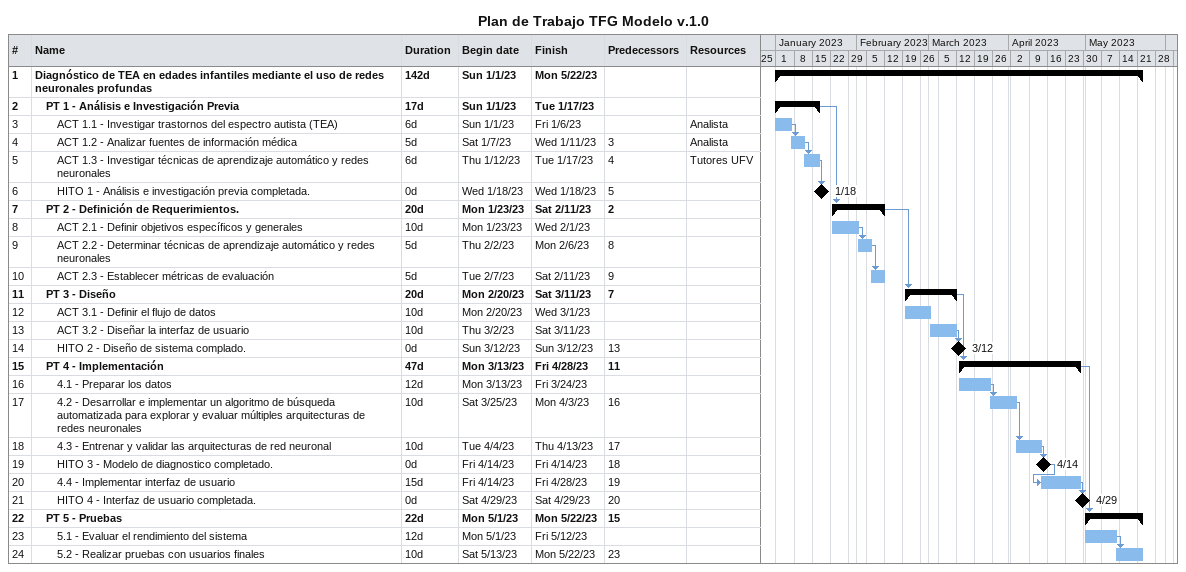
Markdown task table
Plan de Trabajo TFG Modelo v.1.0

| ID | Level | Task | Duration | Start | Finish | Predecessors | Resources |
|---|---|---|---|---|---|---|---|
| 1 | 1 | **Diagnóstico de TEA en edades infantiles mediante el uso de redes neuronales profundas** | 142d | 2023-01-01 | 2023-05-22 |  |  |
| 2 | 2 | **PT 1 - Análisis e Investigación Previa** | 17d | 2023-01-01 | 2023-01-17 |  |  |
| 3 | 3 | ACT 1.1 - Investigar trastornos del espectro autista (TEA) | 6d | 2023-01-01 | 2023-01-06 |  | Analista |
| 4 | 3 | ACT 1.2 - Analizar fuentes de información médica | 5d | 2023-01-07 | 2023-01-11 | 3 | Analista |
| 5 | 3 | ACT 1.3 - Investigar técnicas de aprendizaje automático y redes neuronales | 6d | 2023-01-12 | 2023-01-17 | 4 | Tutores UFV |
| 6 | 3 | HITO 1 - Análisis e investigación previa completada. | 0d | 2023-01-18 | 2023-01-18 | 5 |  |
| 7 | 2 | **PT 2 - Definición de Requerimientos.** | 20d | 2023-01-23 | 2023-02-11 | 2 |  |
| 8 | 3 | ACT 2.1 - Definir objetivos específicos y generales | 10d | 2023-01-23 | 2023-02-01 |  |  |
| 9 | 3 | ACT 2.2 - Determinar técnicas de aprendizaje automático y redes neuronales | 5d | 2023-02-02 | 2023-02-06 | 8 |  |
| 10 | 3 | ACT 2.3 - Establecer métricas de evaluación | 5d | 2023-02-07 | 2023-02-11 | 9 |  |
| 11 | 2 | **PT 3 - Diseño** | 20d | 2023-02-20 | 2023-03-11 | 7 |  |
| 12 | 3 | ACT 3.1 - Definir el flujo de datos | 10d | 2023-02-20 | 2023-03-01 |  |  |
| 13 | 3 | ACT 3.2 - Diseñar la interfaz de usuario | 10d | 2023-03-02 | 2023-03-11 |  |  |
| 14 | 3 | HITO 2 - Diseño de sistema complado. | 0d | 2023-03-12 | 2023-03-12 | 13 |  |
| 15 | 2 | **PT 4 - Implementación** | 47d | 2023-03-13 | 2023-04-28 | 11 |  |
| 16 | 3 | 4.1 - Preparar los datos | 12d | 2023-03-13 | 2023-03-24 |  |  |
| 17 | 3 | 4.2 - Desarrollar e implementar un algoritmo de búsqueda automatizada para explorar y evaluar múltiples arquitecturas de redes neuronales | 10d | 2023-03-25 | 2023-04-03 | 16 |  |
| 18 | 3 | 4.3 - Entrenar y validar las arquitecturas de red neuronal | 10d | 2023-04-04 | 2023-04-13 | 17 |  |
| 19 | 3 | HITO 3 - Modelo de diagnostico completado. | 0d | 2023-04-14 | 2023-04-14 | 18 |  |
| 20 | 3 | 4.4 - Implementar interfaz de usuario | 15d | 2023-04-14 | 2023-04-28 | 19 |  |
| 21 | 3 | HITO 4 - Interfaz de usuario completada. | 0d | 2023-04-29 | 2023-04-29 | 20 |  |
| 22 | 2 | **PT 5 - Pruebas** | 22d | 2023-05-01 | 2023-05-22 | 15 |  |
| 23 | 3 | 5.1 - Evaluar el rendimiento del sistema | 12d | 2023-05-01 | 2023-05-12 |  |  |
| 24 | 3 | 5.2 - Realizar pruebas con usuarios finales | 10d | 2023-05-13 | 2023-05-22 | 23 |  |
